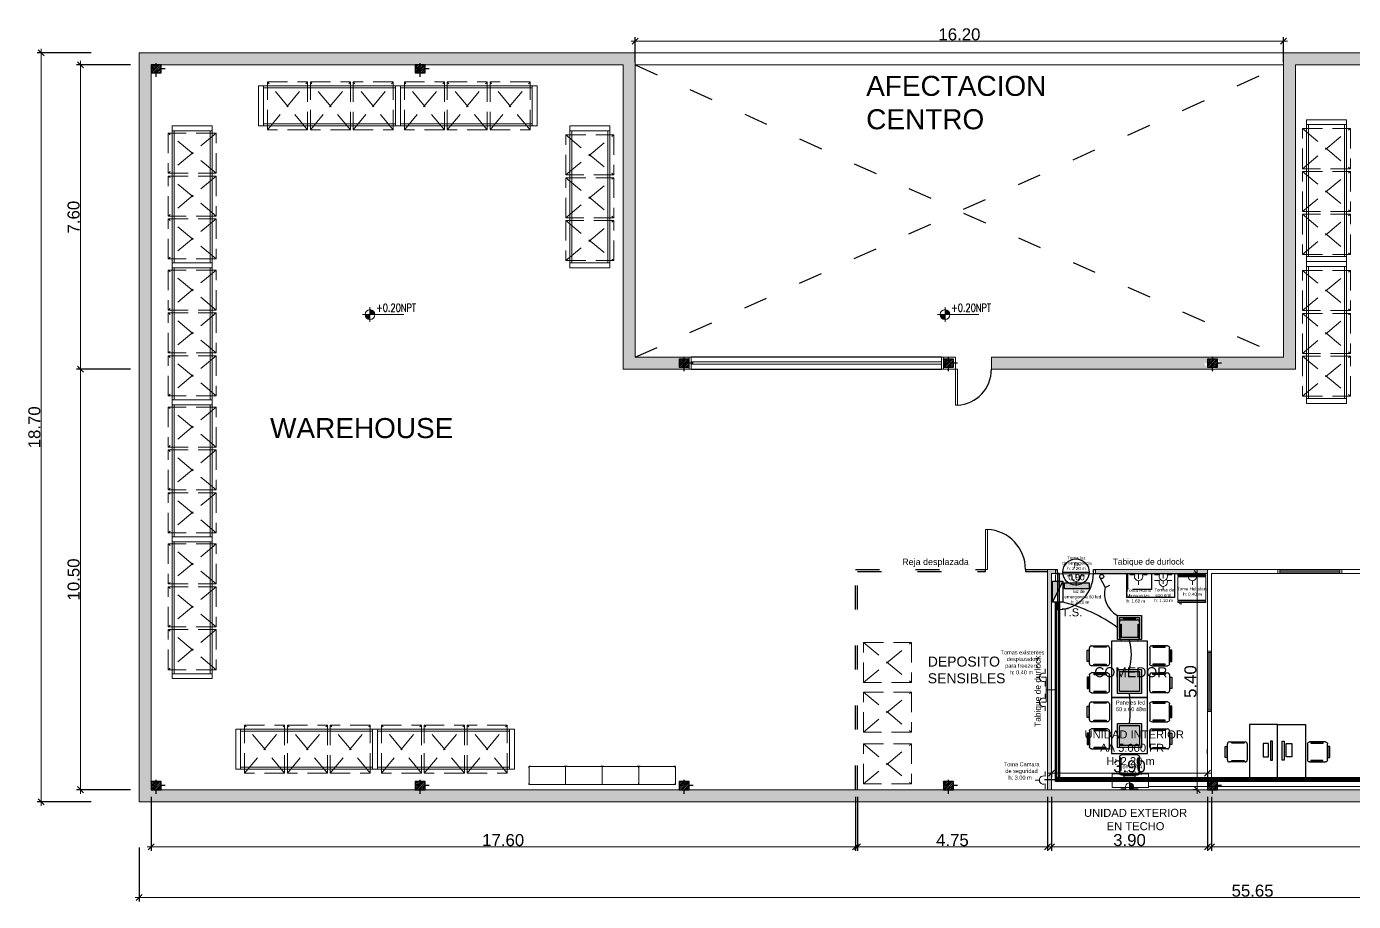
# Model space of a CAD drawing. Header units: millimetres. Extents: x 3262.2 to 3324.2, y 1509.4 to 1605.5.
# Drawn here: x 3262.41 to 3295.57, y 1540.17 to 1562.02 of the extents above; entities that cross this region are included whole.
import ezdxf

# ---------------------------------------------------------------- set-up
doc = ezdxf.new("R2010")
doc.units = ezdxf.units.MM
for name, pattern in [('ACAD_ISO02W100', [15, 12, -3]), ('ACAD_ISO03W100', [30, 12, -18]), ('DASHED', [0.75, 0.5, -0.25])]:
    doc.linetypes.add(name, pattern=pattern)
for name, color, linetype in [('000 - ASCENSOR', 253, 'Continuous'), ('000 - EQUIPAMIENTO', 252, 'Continuous'), ('000 - HATCH DURLOCK', 252, 'ACAD_ISO03W100'), ('000 - HATCK DURLOCK', 40, 'Continuous'), ('000 - HATCK MUROS', 252, 'ACAD_ISO03W100'), ('000 - PROYECCION', 253, 'ACAD_ISO03W100'), ('000 - PUERTAS', 252, 'ACAD_ISO03W100'), ('000 - REJAS', 3, 'ACAD_ISO03W100'), ('000 - TEXTO', 7, 'ACAD_ISO02W100'), ('A construir', 10, 'Continuous'), ('IRI-OCASA-Layout R 9$0$OCA_Mobiliario', 8, 'Continuous'), ('IS ELECTRICA - BANDEJAS NUEVA', 140, 'Continuous'), ('IS ILUM NUEVA', 10, 'Continuous')]:
    doc.layers.add(name, color=color, linetype=linetype)
for name, color, linetype, lineweight in [('000 - COTAS', 252, 'Continuous', 15), ('000 - DURLOCK', 30, 'Continuous', 9), ('000 - MUROS', 7, 'Continuous', 20), ('000 - NIVEL', 252, 'Continuous', 15), ('000 - RACKS', 252, 'Continuous', 0), ('000 - RACKS - ESTANTERIA LIVIANA', 252, 'Continuous', 0), ('A-CARPINTERIAS', 252, 'Continuous', 0), ('INST AA', 160, 'Continuous', 0), ('IS TOMAS NUEVA', 10, 'Continuous', 0), ('OCASA_TODAS_r08$0$EQUIPAMIENTO', 8, 'Continuous', 15)]:
    doc.layers.add(name, color=color, linetype=linetype, lineweight=lineweight)
doc.styles.add('DIM', font='romans.shx', dxfattribs={"width": 0.8})
doc.styles.get("Standard").update_dxf_attribs({"font": 'arial.ttf'})
doc.dimstyles.new('COTAS-100', dxfattribs={"dimtxt": 0.5, "dimasz": 0.15, "dimexe": 0.1, "dimexo": 0.0625, "dimgap": 0.025, "dimtad": 1, "dimzin": 1, "dimdsep": 46, "dimtxsty": 'Standard', "dimblk": 'OBLIQUE', "dimcen": 0.12, "dimdle": 0.1, "dimclrd": 252, "dimclre": 252, "dimclrt": 7, "dimaunit": 1, "dimadec": 5, "dimazin": 0, "dimtfac": 1, "dimtix": 1, "dimtmove": 2, "dimatfit": 3, "dimldrblk": 'OBLIQUE', "dimfxl": 1, "dimlwd": -1, "dimarcsym": 0})

# ---------------------------------------------------------------- blocks, each defined once
blk = doc.blocks.new('000 - COLUMNA 20X25')
h = blk.add_hatch()
h.set_pattern_fill('ANSI31', color=256, scale=0.01)
h.paths.add_polyline_path([(11.904, 109.646), (12.154, 109.646), (12.154, 109.846), (11.904, 109.846)])
at = {"linetype": 'ACAD_ISO03W100', "ltscale": 0.008}
for p, q in [((12.029, 109.546), (12.029, 109.946)), ((12.254, 109.746), (11.804, 109.746))]:
    blk.add_line(p, q, dxfattribs=at)
blk.add_lwpolyline([(12.154, 109.846), (11.904, 109.846), (11.904, 109.646), (12.154, 109.646), (12.154, 109.846)])
blk = doc.blocks.new('000 - EQUIPAMIENTO - RACKS')
at = {"layer": '000 - RACKS'}
blk.add_line((3216.886, 1578.729), (3216.886, 1579.729), dxfattribs=at)
for points in [[(3213.343, 1579.729), (3213.466, 1579.729), (3213.466, 1578.729), (3213.343, 1578.729)], [(3213.466, 1579.679), (3216.763, 1579.679), (3216.763, 1579.729), (3213.466, 1579.729)], [(3216.763, 1579.729), (3216.886, 1579.729), (3216.886, 1578.729), (3216.763, 1578.729)], [(3216.763, 1579.729), (3216.886, 1579.729), (3216.886, 1578.729), (3216.763, 1578.729)], [(3216.886, 1578.729), (3216.886, 1579.729), (3216.763, 1579.729), (3216.763, 1578.729)], [(3213.466, 1578.779), (3216.763, 1578.779), (3216.763, 1578.729), (3213.466, 1578.729)]]:
    blk.add_lwpolyline(points, close=True, dxfattribs=at)
at = {"layer": '000 - RACKS', "linetype": 'DASHED'}
for points in [[(3214.566, 1578.629), (3213.566, 1578.629), (3213.566, 1579.829), (3214.566, 1579.829), (3214.566, 1578.629)], [(3214.566, 1578.629), (3213.566, 1579.829)], [(3213.566, 1578.629), (3214.566, 1579.829)], [(3215.636, 1578.629), (3214.636, 1578.629), (3214.636, 1579.829), (3215.636, 1579.829), (3215.636, 1578.629)], [(3215.636, 1578.629), (3214.636, 1579.829)], [(3214.636, 1578.629), (3215.636, 1579.829)], [(3215.706, 1578.629), (3216.706, 1578.629), (3216.706, 1579.829), (3215.706, 1579.829), (3215.706, 1578.629)], [(3215.706, 1578.629), (3216.706, 1579.829)], [(3216.706, 1578.629), (3215.706, 1579.829)]]:
    blk.add_lwpolyline(points, dxfattribs=at)
blk = doc.blocks.new('IRI-OCASA-Layout R 9$0$OCA_SILLA')
at = {"linetype": 'Continuous'}
for p, q in [((0.055, 0.05), (0.055, 0.448)), ((0.105, 0.498), (0.502, 0.498)), ((0.552, 0.448), (0.552, 0.05)), ((0.502, 0), (0.105, 0))]:
    blk.add_line(p, q, dxfattribs=at)
for points in [[(0, 0.109), (0, 0.389), (0.043, 0.389), (0.043, 0.109)], [(0.165, 0.466), (0.165, 0.488), (0.475, 0.488), (0.475, 0.466)], [(0.168, 0.021), (0.168, 0.039), (0.475, 0.039), (0.475, 0.021)]]:
    blk.add_lwpolyline(points, close=True, dxfattribs=at)
for centre, start, end in [((0.105, 0.448), 90, 180), ((0.502, 0.448), 0, 90), ((0.105, 0.05), 180, 270), ((0.502, 0.05), 270, 0)]:
    blk.add_arc(centre, 0.05, start, end, dxfattribs=at)
blk = doc.blocks.new('000 - MOBILIARIO - PUESTO TRABAJO')
at = {"layer": '000 - EQUIPAMIENTO'}
for p, q in [((-7.103, 63.069), (-7.103, 63.019)), ((-6.626, 63.069), (-7.103, 63.069)), ((-7.103, 63.019), (-6.626, 63.019)), ((-6.626, 63.019), (-6.626, 63.069)), ((-6.707, 62.968), (-7.04, 62.968)), ((-7.04, 62.968), (-7.04, 62.83)), ((-7.04, 62.83), (-6.707, 62.83)), ((-6.707, 62.83), (-6.707, 62.968))]:
    blk.add_line(p, q, dxfattribs=at)
blk.add_lwpolyline([(-6.121, 62.49), (-6.121, 63.19), (-7.521, 63.19), (-7.521, 62.49)], close=True, dxfattribs=at)
at = {"layer": '000 - EQUIPAMIENTO', "rotation": 89.99999999999989}
blk.add_blockref('IRI-OCASA-Layout R 9$0$OCA_SILLA', (-6.583, 61.884), dxfattribs=at)
blk = doc.blocks.new('estanteria_liviana_90x45')
for p, q in [((-0.913, 0.448), (-0.913, 0.416)), ((-0.911, 0.416), (-0.913, 0.416)), ((-0.911, 0.448), (-0.911, 0.416)), ((-0.876, 0.453), (-0.908, 0.453)), ((-0.876, 0.451), (-0.908, 0.451)), ((-0.876, 0.451), (-0.876, 0.453)), ((-0.035, 0.453), (-0.003, 0.453)), ((-0.035, 0.451), (-0.035, 0.453)), ((-0.035, 0.451), (-0.003, 0.451)), ((0, 0.448), (0, 0.416)), ((0, 0.416), (0.002, 0.416)), ((0.002, 0.448), (0.002, 0.416)), ((-0.913, 0.003), (-0.913, 0.035)), ((-0.911, 0.035), (-0.913, 0.035)), ((-0.911, 0.003), (-0.911, 0.035)), ((0, 0.003), (0, 0.035)), ((0, 0.035), (0.002, 0.035)), ((0.002, 0.003), (0.002, 0.035)), ((-0.876, 0), (-0.908, 0)), ((-0.876, -0.002), (-0.908, -0.002)), ((-0.876, 0), (-0.876, -0.002)), ((-0.035, 0), (-0.003, 0)), ((-0.035, 0), (-0.035, -0.002)), ((-0.035, -0.002), (-0.003, -0.002))]:
    blk.add_line(p, q)
blk.add_lwpolyline([(-0.913, 0), (-0.913, 0.451), (0, 0.451), (0, 0)], close=True)
for centre, radius, start, end in [((-0.908, 0.448), 0.005, 90, 180), ((-0.908, 0.448), 0.003, 90, 180), ((-0.003, 0.448), 0.005, 0, 90), ((-0.003, 0.448), 0.003, 0, 90), ((-0.908, 0.003), 0.005, 180, 270), ((-0.908, 0.003), 0.003, 180, 270), ((-0.003, 0.003), 0.003, 270, 0), ((-0.003, 0.003), 0.005, 270, 0)]:
    blk.add_arc(centre, radius, start, end)
blk = doc.blocks.new('A$C0D016993')
at = {"linetype": 'DASHED'}
for points in [[(0, 1.2), (1, 1.2), (1, 0), (0, 0), (0, 1.2)], [(0, 1.2), (1, 0)], [(1, 1.2), (0, 0)]]:
    blk.add_lwpolyline(points, dxfattribs=at)
blk = doc.blocks.new('_OBLIQUE')
at = {"color": 0, "linetype": 'ByBlock'}
blk.add_line((-0.5, -0.5), (0.5, 0.5), dxfattribs=at)
blk = doc.blocks.new('*D26')
at = {"layer": '000 - COTAS', "color": 252, "lineweight": -2, "transparency": 16777216}
for p, q in [((3292.023, 1542.78), (3292.023, 1541.43)), ((3303.425, 1542.78), (3303.425, 1541.43))]:
    blk.add_line(p, q, dxfattribs=at)
at = {"layer": '000 - COTAS', "color": 252, "transparency": 16777216}
blk.add_line((3291.923, 1541.53), (3303.525, 1541.53), dxfattribs=at)
at = {"layer": 'Defpoints', "color": 0, "transparency": 16777216}
for p in [(3292.023, 1542.959), (3303.425, 1542.959), (3303.425, 1541.53)]:
    blk.add_point(p, dxfattribs=at)
at = {"layer": '000 - COTAS', "color": 252, "transparency": 16777216, "xscale": 0.15, "yscale": 0.15, "zscale": 0.15, "rotation": 180}
blk.add_blockref('_OBLIQUE', (3292.023, 1541.53), dxfattribs=at)
at = {"layer": '000 - COTAS', "color": 252, "transparency": 16777216, "xscale": 0.15, "yscale": 0.15, "zscale": 0.15}
blk.add_blockref('_OBLIQUE', (3303.425, 1541.53), dxfattribs=at)
at = {"layer": '000 - COTAS', "color": 7, "transparency": 16777216, "insert": (3297.724, 1541.698), "char_height": 0.3, "attachment_point": 5}
blk.add_mtext('11.40', dxfattribs=at)
blk = doc.blocks.new('*D35')
at = {"layer": '000 - COTAS', "color": 252, "lineweight": -2, "transparency": 16777216}
for p, q in [((3264.028, 1561.359), (3262.678, 1561.359)), ((3264.028, 1542.659), (3262.678, 1542.659))]:
    blk.add_line(p, q, dxfattribs=at)
at = {"layer": '000 - COTAS', "color": 252, "transparency": 16777216}
blk.add_line((3262.778, 1542.559), (3262.778, 1561.459), dxfattribs=at)
at = {"layer": 'Defpoints', "color": 0, "transparency": 16777216}
for p in [(3262.778, 1561.359), (3265.223, 1561.359), (3265.223, 1542.659)]:
    blk.add_point(p, dxfattribs=at)
at = {"layer": '000 - COTAS', "color": 252, "transparency": 16777216, "xscale": 0.15, "yscale": 0.15, "zscale": 0.15}
for p, rotation in [((3262.778, 1561.359), 90), ((3262.778, 1542.659), 270)]:
    blk.add_blockref('_OBLIQUE', p, dxfattribs=dict(at, rotation=rotation))
at = {"layer": '000 - COTAS', "color": 7, "transparency": 16777216, "insert": (3262.609, 1552.009), "char_height": 0.3, "attachment_point": 5, "rotation": 90}
blk.add_mtext('18.70', dxfattribs=at)
blk = doc.blocks.new('*D36')
at = {"layer": '000 - COTAS', "color": 252, "lineweight": -2, "transparency": 16777216}
for p, q in [((3277.623, 1561.122), (3277.623, 1561.754)), ((3293.823, 1561.122), (3293.823, 1561.754))]:
    blk.add_line(p, q, dxfattribs=at)
at = {"layer": '000 - COTAS', "color": 252, "transparency": 16777216}
blk.add_line((3277.523, 1561.654), (3293.923, 1561.654), dxfattribs=at)
at = {"layer": 'Defpoints', "color": 0, "transparency": 16777216}
for p in [(3293.823, 1561.654), (3277.623, 1561.059), (3293.823, 1561.059)]:
    blk.add_point(p, dxfattribs=at)
at = {"layer": '000 - COTAS', "color": 252, "transparency": 16777216, "xscale": 0.15, "yscale": 0.15, "zscale": 0.15, "rotation": 180}
blk.add_blockref('_OBLIQUE', (3277.623, 1561.654), dxfattribs=at)
at = {"layer": '000 - COTAS', "color": 252, "transparency": 16777216, "xscale": 0.15, "yscale": 0.15, "zscale": 0.15}
blk.add_blockref('_OBLIQUE', (3293.823, 1561.654), dxfattribs=at)
at = {"layer": '000 - COTAS', "color": 7, "transparency": 16777216, "insert": (3285.723, 1561.822), "char_height": 0.3, "attachment_point": 5}
blk.add_mtext('16.20', dxfattribs=at)
blk = doc.blocks.new('Niv-p')
at = {"color": 2}
for p, q in [((-0.00216, 0), (0, 0)), ((0, 0.00216), (0, 0)), ((0, 0), (0.00993, 0)), ((0, 0), (0, -0.00216))]:
    blk.add_line(p, q, dxfattribs=at)
at = {"color": 4, "const_width": 0.00144}
for points in [[(0, -0.00072, -0.414214), (-0.00072, 0, 0)], [(0, 0.00072, -0.414214), (0.00072, 0, 0)]]:
    blk.add_lwpolyline(points, format="xyb", dxfattribs=at)
at = {"color": 2}
blk.add_circle((0, 0), 0.00144, dxfattribs=at)
at = {"color": 3, "style": 'DIM', "width": 0.75}
blk.add_attdef('NIVEL', (0.00337, 0.00084), '', height=0.0018, dxfattribs=at)
blk = doc.blocks.new('*D37')
at = {"layer": '000 - COTAS', "color": 252, "lineweight": -2, "transparency": 16777216}
for p, q in [((3265.007, 1561.059), (3263.657, 1561.059)), ((3265.007, 1553.459), (3263.657, 1553.459))]:
    blk.add_line(p, q, dxfattribs=at)
at = {"layer": '000 - COTAS', "color": 252, "transparency": 16777216}
blk.add_line((3263.757, 1553.359), (3263.757, 1561.159), dxfattribs=at)
at = {"layer": 'Defpoints', "color": 0, "transparency": 16777216}
for p in [(3263.757, 1561.059), (3277.323, 1561.059), (3277.323, 1553.459)]:
    blk.add_point(p, dxfattribs=at)
at = {"layer": '000 - COTAS', "color": 252, "transparency": 16777216, "xscale": 0.15, "yscale": 0.15, "zscale": 0.15}
for p, rotation in [((3263.757, 1561.059), 90), ((3263.757, 1553.459), 270)]:
    blk.add_blockref('_OBLIQUE', p, dxfattribs=dict(at, rotation=rotation))
at = {"layer": '000 - COTAS', "color": 7, "transparency": 16777216, "insert": (3263.589, 1557.259), "char_height": 0.3, "attachment_point": 5, "rotation": 90}
blk.add_mtext('7.60', dxfattribs=at)
blk = doc.blocks.new('*D38')
at = {"layer": '000 - COTAS', "color": 252, "lineweight": -2, "transparency": 16777216}
for p, q in [((3265.007, 1553.459), (3263.657, 1553.459)), ((3265.007, 1542.959), (3263.657, 1542.959))]:
    blk.add_line(p, q, dxfattribs=at)
at = {"layer": '000 - COTAS', "color": 252, "transparency": 16777216}
blk.add_line((3263.757, 1553.559), (3263.757, 1542.859), dxfattribs=at)
at = {"layer": 'Defpoints', "color": 0, "transparency": 16777216}
for p in [(3277.323, 1553.459), (3263.757, 1542.959), (3277.323, 1542.959)]:
    blk.add_point(p, dxfattribs=at)
at = {"layer": '000 - COTAS', "color": 252, "transparency": 16777216, "xscale": 0.15, "yscale": 0.15, "zscale": 0.15}
for p, rotation in [((3263.757, 1553.459), 90), ((3263.757, 1542.959), 270)]:
    blk.add_blockref('_OBLIQUE', p, dxfattribs=dict(at, rotation=rotation))
at = {"layer": '000 - COTAS', "color": 7, "transparency": 16777216, "insert": (3263.589, 1548.209), "char_height": 0.3, "attachment_point": 5, "rotation": 90}
blk.add_mtext('10.50', dxfattribs=at)
blk = doc.blocks.new('*D39')
at = {"layer": '000 - COTAS', "color": 252, "lineweight": -2, "transparency": 16777216}
for p, q in [((3265.223, 1541.517), (3265.223, 1540.167)), ((3320.873, 1541.517), (3320.873, 1540.167))]:
    blk.add_line(p, q, dxfattribs=at)
at = {"layer": '000 - COTAS', "color": 252, "transparency": 16777216}
blk.add_line((3265.123, 1540.267), (3320.973, 1540.267), dxfattribs=at)
at = {"layer": 'Defpoints', "color": 0, "transparency": 16777216}
for p in [(3265.223, 1542.659), (3320.873, 1542.659), (3320.873, 1540.267)]:
    blk.add_point(p, dxfattribs=at)
at = {"layer": '000 - COTAS', "color": 252, "transparency": 16777216, "xscale": 0.15, "yscale": 0.15, "zscale": 0.15, "rotation": 180}
blk.add_blockref('_OBLIQUE', (3265.223, 1540.267), dxfattribs=at)
at = {"layer": '000 - COTAS', "color": 252, "transparency": 16777216, "xscale": 0.15, "yscale": 0.15, "zscale": 0.15}
blk.add_blockref('_OBLIQUE', (3320.873, 1540.267), dxfattribs=at)
at = {"layer": '000 - COTAS', "color": 7, "transparency": 16777216, "insert": (3293.048, 1540.435), "char_height": 0.3, "attachment_point": 5}
blk.add_mtext('55.65', dxfattribs=at)
blk = doc.blocks.new('mesa comedor. 4')
at = {"layer": 'IRI-OCASA-Layout R 9$0$OCA_Mobiliario', "elevation": 0}
blk.add_lwpolyline([(-1.591, -23.165), (-1.591, -24.065), (-0.191, -24.065), (-0.191, -23.165)], close=True, dxfattribs=at)
at = {"layer": 'IRI-OCASA-Layout R 9$0$OCA_Mobiliario', "extrusion": (0, 0, -1), "zscale": -1}
for p, rotation in [((0.98, -22.559, 0), 270), ((0.802, -24.671, 0), 90)]:
    blk.add_blockref('IRI-OCASA-Layout R 9$0$OCA_SILLA', p, dxfattribs=dict(at, rotation=rotation))
at = {"layer": 'IRI-OCASA-Layout R 9$0$OCA_Mobiliario', "extrusion": (0, 0, -1), "xscale": -1, "zscale": -1}
for p, rotation in [((0.802, -22.559, 0), 90), ((0.98, -24.671, 0), 270)]:
    blk.add_blockref('IRI-OCASA-Layout R 9$0$OCA_SILLA', p, dxfattribs=dict(at, rotation=rotation))
blk = doc.blocks.new('*D67')
at = {"layer": '000 - COTAS', "color": 252, "lineweight": -2, "transparency": 16777216}
for p, q in [((3288.023, 1542.78), (3288.023, 1541.43)), ((3291.923, 1542.78), (3291.923, 1541.43))]:
    blk.add_line(p, q, dxfattribs=at)
at = {"layer": '000 - COTAS', "color": 252, "transparency": 16777216}
blk.add_line((3292.023, 1541.53), (3287.923, 1541.53), dxfattribs=at)
at = {"layer": 'Defpoints', "color": 0, "transparency": 16777216}
for p in [(3288.023, 1542.959), (3291.923, 1542.959), (3288.023, 1541.53)]:
    blk.add_point(p, dxfattribs=at)
at = {"layer": '000 - COTAS', "color": 252, "transparency": 16777216, "xscale": 0.15, "yscale": 0.15, "zscale": 0.15, "rotation": 180}
blk.add_blockref('_OBLIQUE', (3288.023, 1541.53), dxfattribs=at)
at = {"layer": '000 - COTAS', "color": 252, "transparency": 16777216, "xscale": 0.15, "yscale": 0.15, "zscale": 0.15}
blk.add_blockref('_OBLIQUE', (3291.923, 1541.53), dxfattribs=at)
at = {"layer": '000 - COTAS', "color": 7, "transparency": 16777216, "insert": (3289.973, 1541.699), "char_height": 0.3, "attachment_point": 5}
blk.add_mtext('3.90', dxfattribs=at)
blk = doc.blocks.new('*D68')
at = {"layer": '000 - COTAS', "color": 252, "lineweight": -2, "transparency": 16777216}
for p, q in [((3283.173, 1542.78), (3283.173, 1541.43)), ((3287.923, 1542.78), (3287.923, 1541.43))]:
    blk.add_line(p, q, dxfattribs=at)
at = {"layer": '000 - COTAS', "color": 252, "transparency": 16777216}
blk.add_line((3288.023, 1541.53), (3283.073, 1541.53), dxfattribs=at)
at = {"layer": 'Defpoints', "color": 0, "transparency": 16777216}
for p in [(3283.173, 1542.959), (3287.923, 1542.959), (3283.173, 1541.53)]:
    blk.add_point(p, dxfattribs=at)
at = {"layer": '000 - COTAS', "color": 252, "transparency": 16777216, "xscale": 0.15, "yscale": 0.15, "zscale": 0.15, "rotation": 180}
blk.add_blockref('_OBLIQUE', (3283.173, 1541.53), dxfattribs=at)
at = {"layer": '000 - COTAS', "color": 252, "transparency": 16777216, "xscale": 0.15, "yscale": 0.15, "zscale": 0.15}
blk.add_blockref('_OBLIQUE', (3287.923, 1541.53), dxfattribs=at)
at = {"layer": '000 - COTAS', "color": 7, "transparency": 16777216, "insert": (3285.548, 1541.698), "char_height": 0.3, "attachment_point": 5}
blk.add_mtext('4.75', dxfattribs=at)
blk = doc.blocks.new('*D69')
at = {"layer": '000 - COTAS', "color": 252, "lineweight": -2, "transparency": 16777216}
for p, q in [((3265.523, 1542.78), (3265.523, 1541.43)), ((3283.123, 1542.78), (3283.123, 1541.43))]:
    blk.add_line(p, q, dxfattribs=at)
at = {"layer": '000 - COTAS', "color": 252, "transparency": 16777216}
blk.add_line((3265.423, 1541.53), (3283.223, 1541.53), dxfattribs=at)
at = {"layer": 'Defpoints', "color": 0, "transparency": 16777216}
for p in [(3265.523, 1542.959), (3283.123, 1542.959), (3283.123, 1541.53)]:
    blk.add_point(p, dxfattribs=at)
at = {"layer": '000 - COTAS', "color": 252, "transparency": 16777216, "xscale": 0.15, "yscale": 0.15, "zscale": 0.15, "rotation": 180}
blk.add_blockref('_OBLIQUE', (3265.523, 1541.53), dxfattribs=at)
at = {"layer": '000 - COTAS', "color": 252, "transparency": 16777216, "xscale": 0.15, "yscale": 0.15, "zscale": 0.15}
blk.add_blockref('_OBLIQUE', (3283.123, 1541.53), dxfattribs=at)
at = {"layer": '000 - COTAS', "color": 7, "transparency": 16777216, "insert": (3274.323, 1541.698), "char_height": 0.3, "attachment_point": 5}
blk.add_mtext('17.60', dxfattribs=at)
blk = doc.blocks.new('*U77')
h = blk.add_hatch()
h.set_pattern_fill('DASH', color=256, scale=0.02, style=0)
h.set_pattern_definition([(0, (16.14537, -0.21601), (0.0635, 0.0635), [0.0635, -0.0635])])
h.paths.add_polyline_path([(0, 0.084), (11.175, 0.084), (11.175, 0.016), (0, 0.016)])
for points in [[(0, 0.1), (11.175, 0.1), (11.175, 0.084), (0, 0.084)], [(0, 0.084), (11.175, 0.084), (11.175, 0.016), (0, 0.016)], [(0, 0.016), (11.175, 0.016), (11.175, 0), (0, 0)]]:
    blk.add_lwpolyline(points, close=True)
blk = doc.blocks.new('*U76')
h = blk.add_hatch()
h.set_pattern_fill('DASH', color=256, scale=0.02, style=0)
h.set_pattern_definition([(0, (11.95868, -0.21601), (0.0635, 0.0635), [0.0635, -0.0635])])
h.paths.add_polyline_path([(0, 0.084), (4.383, 0.084), (4.383, 0.016), (0, 0.016)])
for points in [[(0, 0.1), (4.383, 0.1), (4.383, 0.084), (0, 0.084)], [(0, 0.084), (4.383, 0.084), (4.383, 0.016), (0, 0.016)], [(0, 0.016), (4.383, 0.016), (4.383, 0), (0, 0)]]:
    blk.add_lwpolyline(points, close=True)
blk = doc.blocks.new('*D80')
at = {"layer": '000 - COTAS', "color": 252, "transparency": 16777216}
blk.add_line((3291.664, 1548.459), (3291.664, 1542.859), dxfattribs=at)
at = {"layer": '000 - COTAS', "color": 252, "lineweight": -2, "transparency": 16777216}
for p, q in [((3291.675, 1548.359), (3291.564, 1548.359)), ((3291.664, 1542.959), (3291.564, 1542.959))]:
    blk.add_line(p, q, dxfattribs=at)
at = {"layer": 'Defpoints', "color": 0, "transparency": 16777216}
for p in [(3291.737, 1548.359), (3291.664, 1542.959), (3291.714, 1542.959)]:
    blk.add_point(p, dxfattribs=at)
at = {"layer": '000 - COTAS', "color": 252, "transparency": 16777216, "xscale": 0.15, "yscale": 0.15, "zscale": 0.15}
for p, rotation in [((3291.664, 1548.359), 90), ((3291.664, 1542.959), 270)]:
    blk.add_blockref('_OBLIQUE', p, dxfattribs=dict(at, rotation=rotation))
at = {"layer": '000 - COTAS', "color": 7, "transparency": 16777216, "insert": (3291.496, 1545.659), "char_height": 0.3, "attachment_point": 5, "rotation": 90}
blk.add_mtext('5.40', dxfattribs=at)
blk = doc.blocks.new('*D81')
at = {"layer": '000 - COTAS', "color": 252, "transparency": 16777216}
blk.add_line((3287.923, 1543.372), (3292.023, 1543.372), dxfattribs=at)
at = {"layer": '000 - COTAS', "color": 252, "lineweight": -2, "transparency": 16777216}
for p, q in [((3288.023, 1543.393), (3288.023, 1543.272)), ((3291.923, 1543.393), (3291.923, 1543.272))]:
    blk.add_line(p, q, dxfattribs=at)
at = {"layer": 'Defpoints', "color": 0, "transparency": 16777216}
for p in [(3288.023, 1543.455), (3291.923, 1543.455), (3291.923, 1543.372)]:
    blk.add_point(p, dxfattribs=at)
at = {"layer": '000 - COTAS', "color": 252, "transparency": 16777216, "xscale": 0.15, "yscale": 0.15, "zscale": 0.15, "rotation": 180}
blk.add_blockref('_OBLIQUE', (3288.023, 1543.372), dxfattribs=at)
at = {"layer": '000 - COTAS', "color": 252, "transparency": 16777216, "xscale": 0.15, "yscale": 0.15, "zscale": 0.15}
blk.add_blockref('_OBLIQUE', (3291.923, 1543.372), dxfattribs=at)
at = {"layer": '000 - COTAS', "color": 7, "transparency": 16777216, "insert": (3289.973, 1543.54), "char_height": 0.3, "attachment_point": 5}
blk.add_mtext('3.90', dxfattribs=at)
blk = doc.blocks.new('OCASA_TODAS_r08$0$HELADERA')
at = {"layer": 'OCASA_TODAS_r08$0$EQUIPAMIENTO', "linetype": 'ByBlock'}
for p, q in [((108.4, -54.4), (12.4, -54.4)), ((12.4, -54.4), (12.4, -59.2)), ((108.4, -56), (12.4, -56)), ((108.4, -57.6), (12.4, -57.6)), ((108.4, -59.2), (12.4, -59.2)), ((108.4, -62.4), (12.4, -62.4)), ((12.4, -62.4), (12.4, -142.4)), ((108.4, -59.2), (108.4, -54.4)), ((108.4, -142.4), (108.4, -62.4)), ((12.4, -142.4), (108.4, -142.4)), ((12.4, -145.6), (108.4, -145.6)), ((12.4, -150.4), (12.4, -145.6)), ((12.4, -150.4), (108.4, -150.4)), ((101.9, -155.1), (94.9, -155.1)), ((101.9, -150.4), (101.9, -155.1)), ((108.4, -150.4), (108.4, -145.6))]:
    blk.add_line(p, q, dxfattribs=at)

msp = doc.modelspace()

# ---------------------------------------------------------------- hatches: boundary and pattern name
at = {"layer": '000 - HATCK MUROS', "transparency": 33554687}
h = msp.add_hatch(color=256, dxfattribs=at)
h.dxf.hatch_style = 1
h.paths.add_polyline_path([(3265.523, 1542.959), (3265.523, 1561.059), (3277.323, 1561.059), (3277.323, 1553.459), (3278.973, 1553.459), (3278.973, 1553.759), (3277.623, 1553.759), (3277.623, 1561.359), (3265.223, 1561.359), (3265.223, 1542.659), (3322.223, 1542.659), (3322.223, 1542.959)])
h = msp.add_hatch(color=256, dxfattribs=at)
h.dxf.hatch_style = 1
h.paths.add_polyline_path([(3322.223, 1561.059), (3322.223, 1561.359), (3293.823, 1561.359), (3293.823, 1553.759), (3286.523, 1553.759), (3286.523, 1553.459), (3294.123, 1553.459), (3294.123, 1561.059)])
h.paths.add_polyline_path([(3292.173, 1553.509), (3292.048, 1553.409), (3292.048, 1553.509), (3291.923, 1553.509), (3291.823, 1553.609), (3291.923, 1553.609), (3291.923, 1553.709), (3292.048, 1553.809), (3292.048, 1553.709), (3292.173, 1553.709), (3292.273, 1553.609), (3292.173, 1553.609)], flags=17)
at = {"layer": 'A construir', "transparency": 33554495}
h = msp.add_hatch(color=256, dxfattribs=at)
h.dxf.hatch_style = 1
h.paths.add_polyline_path([(3289.123, 1548.459), (3289.123, 1548.359), (3291.923, 1548.359), (3291.923, 1548.459)])
h.paths.add_polyline_path([(3288.023, 1548.359), (3288.123, 1548.359), (3288.123, 1548.459), (3287.923, 1548.459), (3287.923, 1542.959), (3288.023, 1542.959)])
at = {"layer": 'IS ILUM NUEVA'}
h = msp.add_hatch(color=256, dxfattribs=at)
h.dxf.hatch_style = 1
h.paths.add_polyline_path([(3288.047, 1547.642), (3288.311, 1548.17), (3288.047, 1548.17)])
h = msp.add_hatch(color=84, dxfattribs=at)
h.dxf.hatch_style = 1
h.paths.add_polyline_path([(3288.963, 1547.972), (3288.963, 1548.127), (3288.347, 1548.127), (3288.347, 1547.972)])
h = msp.add_hatch(color=256, dxfattribs=at)
h.dxf.hatch_style = 1
h.paths.add_polyline_path([(3289.719, 1546.759), (3290.219, 1546.759), (3290.219, 1547.259), (3289.719, 1547.259)])
h.paths.add_polyline_path([(3290.219, 1545.909), (3289.719, 1545.909), (3289.719, 1545.409), (3290.219, 1545.409)])
h.paths.add_polyline_path([(3290.219, 1544.559), (3289.719, 1544.559), (3289.719, 1544.059), (3290.219, 1544.059)])
at = {"layer": 'IS TOMAS NUEVA'}
h = msp.add_hatch(color=256, dxfattribs=at)
h.dxf.hatch_style = 1
h.paths.add_polyline_path([(3289.973, 1542.983), (3290.068, 1542.983, 0.540508), (3289.973, 1543.128)])

# ---------------------------------------------------------------- linework, layer by layer
at = {"layer": '000 - DURLOCK'}
for p, q in [((3293.676, 1548.459), (3293.676, 1548.359)), ((3295.276, 1548.359), (3295.276, 1548.459)), ((3291.923, 1546.415), (3292.023, 1546.415)), ((3291.923, 1544.915), (3292.023, 1544.915))]:
    msp.add_line(p, q, dxfattribs=at)
at = {"layer": '000 - DURLOCK', "color": 30}
for points in [[(3288.123, 1548.459), (3287.923, 1548.459), (3287.923, 1542.959)], [(3291.923, 1548.459), (3289.123, 1548.459)], [(3289.123, 1548.359), (3289.123, 1548.459)], [(3288.123, 1548.359), (3288.023, 1548.359), (3288.023, 1542.959)], [(3291.923, 1548.359), (3289.123, 1548.359)]]:
    msp.add_lwpolyline(points, dxfattribs=at)
at = {"layer": '000 - DURLOCK'}
for points in [[(3288.123, 1548.359), (3288.123, 1548.459)], [(3291.923, 1546.415), (3291.923, 1548.459), (3293.726, 1548.459)], [(3295.276, 1548.459), (3296.929, 1548.459)], [(3292.023, 1546.415), (3292.023, 1548.359), (3293.726, 1548.359)], [(3295.276, 1548.359), (3296.929, 1548.359)], [(3291.923, 1542.959), (3291.923, 1544.915)], [(3292.023, 1542.959), (3292.023, 1544.915)]]:
    msp.add_lwpolyline(points, dxfattribs=at)
at = {"layer": '000 - HATCH DURLOCK', "linetype": 'ByBlock'}
for p, q in [((3285.273, 1553.759), (3279.023, 1553.759)), ((3279.023, 1553.459), (3285.273, 1553.459))]:
    msp.add_line(p, q, dxfattribs=at)
at = {"layer": '000 - MUROS'}
for p, q in [((3277.623, 1561.359), (3293.823, 1561.359)), ((3277.623, 1561.059), (3293.823, 1561.059)), ((3285.623, 1553.759), (3285.623, 1553.459)), ((3286.523, 1553.759), (3286.523, 1553.459))]:
    msp.add_line(p, q, dxfattribs=at)
for points in [[(3265.223, 1542.659), (3265.223, 1561.359), (3277.623, 1561.359), (3277.623, 1553.759), (3278.973, 1553.759)], [(3286.523, 1553.759), (3293.823, 1553.759), (3293.823, 1561.359), (3322.223, 1561.359), (3322.223, 1561.059)], [(3322.223, 1542.959), (3265.523, 1542.959), (3265.523, 1561.059), (3277.323, 1561.059), (3277.323, 1553.459), (3278.973, 1553.459)], [(3286.523, 1553.459), (3294.123, 1553.459), (3294.123, 1561.059), (3322.223, 1561.059)], [(3285.323, 1553.759), (3285.623, 1553.759)], [(3285.323, 1553.459), (3285.623, 1553.459)], [(3322.223, 1542.959), (3322.223, 1542.659), (3265.223, 1542.659)]]:
    msp.add_lwpolyline(points, dxfattribs=at)
at = {"layer": '000 - PROYECCION', "ltscale": 0.05}
for p, q in [((3277.623, 1553.759), (3293.823, 1561.059)), ((3277.623, 1561.059), (3293.823, 1553.759))]:
    msp.add_line(p, q, dxfattribs=at)
at = {"layer": '000 - PUERTAS'}
msp.add_arc((3285.623, 1553.459), 0.9, 273.1847, 0, dxfattribs=at)
at = {"layer": '000 - REJAS', "color": 10, "ltscale": 0.05}
for p, q in [((3286.373, 1548.409), (3286.373, 1548.459)), ((3287.373, 1548.459), (3287.923, 1548.459)), ((3287.373, 1548.409), (3287.923, 1548.409))]:
    msp.add_line(p, q, dxfattribs=at)
at = {"layer": '000 - REJAS', "color": 10}
msp.add_line((3287.373, 1548.459), (3287.373, 1548.409), dxfattribs=at)
at = {"layer": '000 - REJAS', "color": 10, "ltscale": 0.05}
for points in [[(3283.123, 1542.959), (3283.123, 1548.459), (3286.373, 1548.459)], [(3283.173, 1542.959), (3283.173, 1548.409), (3286.373, 1548.409)]]:
    msp.add_lwpolyline(points, dxfattribs=at)
at = {"layer": 'A construir', "color": 10}
for p, q in [((3288.123, 1548.459), (3288.173, 1548.459)), ((3289.073, 1548.459), (3289.123, 1548.459)), ((3288.123, 1548.359), (3288.173, 1548.359)), ((3288.173, 1548.359), (3288.173, 1547.459)), ((3288.223, 1548.359), (3288.173, 1548.359)), ((3288.223, 1547.459), (3288.223, 1548.359)), ((3288.173, 1547.459), (3288.223, 1547.459))]:
    msp.add_line(p, q, dxfattribs=at)
at = {"layer": 'A construir'}
for p, q in [((3288.305, 1548.393), (3288.962, 1548.393)), ((3289.073, 1548.359), (3289.123, 1548.359))]:
    msp.add_line(p, q, dxfattribs=at)
at = {"layer": 'A construir', "color": 10}
for points in [[(3288.173, 1548.359), (3288.173, 1548.459)], [(3289.073, 1548.359), (3289.073, 1548.459)]]:
    msp.add_lwpolyline(points, dxfattribs=at)
at = {"layer": 'A construir'}
msp.add_circle((3288.634, 1548.393), 0.328, dxfattribs=at)
at = {"layer": 'A construir', "color": 10}
for centre, radius, start, end in [((3286.373, 1548.459), 1, 0, 87.134), ((3288.17, 1548.36), 0.903, 273.3374, 359.9358)]:
    msp.add_arc(centre, radius, start, end, dxfattribs=at)
at = {"layer": 'A-CARPINTERIAS', "color": 2}
for p, q in [((3278.973, 1553.759), (3278.973, 1553.459)), ((3278.973, 1553.759), (3279.023, 1553.759)), ((3279.023, 1553.759), (3279.023, 1553.459)), ((3285.273, 1553.759), (3285.273, 1553.459)), ((3285.273, 1553.759), (3285.323, 1553.759)), ((3285.323, 1553.759), (3285.323, 1553.459)), ((3278.973, 1553.459), (3279.023, 1553.459)), ((3279.023, 1553.645), (3285.273, 1553.645)), ((3279.023, 1553.585), (3285.273, 1553.585)), ((3285.273, 1553.459), (3285.323, 1553.459)), ((3285.623, 1553.459), (3285.623, 1552.559)), ((3285.673, 1553.459), (3285.623, 1553.459)), ((3285.673, 1552.559), (3285.673, 1553.459)), ((3285.623, 1552.559), (3285.673, 1552.559)), ((3293.726, 1548.459), (3293.676, 1548.459)), ((3293.726, 1548.459), (3293.726, 1548.359)), ((3295.226, 1548.425), (3293.726, 1548.425)), ((3295.226, 1548.359), (3295.226, 1548.459)), ((3295.276, 1548.459), (3295.226, 1548.459)), ((3293.676, 1548.359), (3293.726, 1548.359)), ((3295.226, 1548.395), (3293.726, 1548.395)), ((3295.226, 1548.359), (3295.276, 1548.359)), ((3291.923, 1546.385), (3291.923, 1546.415)), ((3292.023, 1546.385), (3291.923, 1546.385)), ((3291.958, 1544.945), (3291.958, 1546.385)), ((3291.988, 1544.945), (3291.988, 1546.385)), ((3292.023, 1546.415), (3292.023, 1546.385)), ((3292.023, 1544.945), (3291.923, 1544.945)), ((3291.923, 1544.915), (3291.923, 1544.945)), ((3292.023, 1544.915), (3292.023, 1544.945))]:
    msp.add_line(p, q, dxfattribs=at)
at = {"layer": 'A-CARPINTERIAS', "color": 10}
for p, q in [((3286.423, 1549.459), (3286.373, 1549.459)), ((3286.373, 1549.459), (3286.373, 1548.459)), ((3286.423, 1548.459), (3286.423, 1549.459)), ((3286.423, 1548.459), (3286.373, 1548.459))]:
    msp.add_line(p, q, dxfattribs=at)
at = {"layer": 'A-CARPINTERIAS', "color": 252}
for p, q in [((3295.276, 1548.459), (3293.676, 1548.459)), ((3293.726, 1548.359), (3295.226, 1548.359)), ((3291.923, 1544.945), (3291.923, 1546.385)), ((3292.023, 1544.945), (3292.023, 1546.385))]:
    msp.add_line(p, q, dxfattribs=at)
at = {"layer": 'A-CARPINTERIAS'}
msp.add_line((3291.91, 1543.973), (3291.91, 1543.852), dxfattribs=at)
for points in [[(3288.123, 1548.459), (3288.173, 1548.459), (3288.173, 1548.359), (3288.123, 1548.359)], [(3289.073, 1548.459), (3289.123, 1548.459), (3289.123, 1548.359), (3289.073, 1548.359)], [(3288.173, 1548.359), (3288.223, 1548.359), (3288.223, 1547.459), (3288.173, 1547.459)]]:
    msp.add_lwpolyline(points, close=True, dxfattribs=at)
msp.add_arc((3288.17, 1548.36), 0.903, 273.3374, 359.9358, dxfattribs=at)
at = {"layer": 'INST AA'}
msp.add_line((3290.45, 1543.042), (3305.856, 1543.042), dxfattribs=at)
msp.add_lwpolyline([(3289.537, 1543.351), (3290.45, 1543.351), (3290.45, 1543.013), (3289.537, 1543.013)], close=True, dxfattribs=at)
at = {"layer": 'IRI-OCASA-Layout R 9$0$OCA_Mobiliario'}
for p, q in [((3289.901, 1548.359), (3289.901, 1547.759)), ((3291.101, 1548.359), (3291.101, 1547.759))]:
    msp.add_line(p, q, dxfattribs=at)
at = {"layer": 'IRI-OCASA-Layout R 9$0$OCA_Mobiliario', "linetype": 'ACAD_ISO03W100', "ltscale": 0.04}
for p, q in [((3289.932, 1547.959), (3289.932, 1548.359)), ((3290.532, 1547.959), (3290.532, 1548.359))]:
    msp.add_line(p, q, dxfattribs=at)
at = {"layer": 'IRI-OCASA-Layout R 9$0$OCA_Mobiliario'}
msp.add_lwpolyline([(3291.101, 1547.759), (3289.901, 1547.759)], dxfattribs=at)
at = {"layer": 'IRI-OCASA-Layout R 9$0$OCA_Mobiliario', "linetype": 'ACAD_ISO03W100', "ltscale": 0.04}
msp.add_lwpolyline([(3290.532, 1547.959), (3289.932, 1547.959)], dxfattribs=at)
at = {"layer": 'IS ILUM NUEVA'}
for p, q in [((3288.311, 1548.17), (3288.047, 1547.642)), ((3289.235, 1548.258), (3289.367, 1548.009)), ((3289.367, 1548.009), (3289.481, 1548.07)), ((3288.154, 1543.201), (3288.154, 1547.642)), ((3288.154, 1543.201), (3287.847, 1543.201)), ((3319.822, 1543.201), (3288.154, 1543.201))]:
    msp.add_line(p, q, dxfattribs=at)
for points in [[(3288.047, 1548.17), (3288.311, 1548.17), (3288.311, 1547.642), (3288.047, 1547.642)], [(3289.669, 1547.309), (3290.269, 1547.309), (3290.269, 1546.709), (3289.669, 1546.709)], [(3289.719, 1547.259), (3290.219, 1547.259), (3290.219, 1546.759), (3289.719, 1546.759)], [(3289.669, 1545.959), (3290.269, 1545.959), (3290.269, 1545.359), (3289.669, 1545.359)], [(3289.719, 1545.909), (3290.219, 1545.909), (3290.219, 1545.409), (3289.719, 1545.409)], [(3289.669, 1544.609), (3290.269, 1544.609), (3290.269, 1544.009), (3289.669, 1544.009)], [(3289.719, 1544.559), (3290.219, 1544.559), (3290.219, 1544.059), (3289.719, 1544.059)]]:
    msp.add_lwpolyline(points, close=True, dxfattribs=at)
at = {"layer": 'IS ILUM NUEVA', "color": 84}
msp.add_lwpolyline([(3288.347, 1548.127), (3288.963, 1548.127), (3288.963, 1547.972), (3288.347, 1547.972)], close=True, dxfattribs=at)
at = {"layer": 'IS ILUM NUEVA'}
msp.add_circle((3289.28, 1548.282), 0.0513, dxfattribs=at)
for centre, radius, start, end in [((3289.973, 1547.856), 0.625, 165.7416, 240.9642), ((3287.332, 1543.768), 3.996, 54.2137, 75.8248), ((3288.626, 1546.334), 1.394, 344.3964, 15.6036), ((3286.859, 1544.984), 3.133, 353.1253, 6.8747)]:
    msp.add_arc(centre, radius, start, end, dxfattribs=at)
at = {"layer": 'IS TOMAS NUEVA'}
for p, q in [((3291.545, 1548.347), (3288.124, 1548.347)), ((3288.124, 1548.325), (3288.124, 1548.17)), ((3288.421, 1548.302), (3288.541, 1548.302)), ((3288.635, 1548.347), (3288.635, 1548.236)), ((3288.636, 1548.156), (3288.636, 1548.052)), ((3288.732, 1548.302), (3288.852, 1548.302)), ((3289.985, 1548.321), (3290.106, 1548.321)), ((3290.201, 1548.347), (3290.201, 1548.224)), ((3290.201, 1548.175), (3290.201, 1548.071)), ((3290.297, 1548.321), (3290.417, 1548.321)), ((3290.601, 1548.323), (3290.722, 1548.323)), ((3290.601, 1548.181), (3290.722, 1548.181)), ((3290.816, 1548.347), (3290.816, 1548.234)), ((3290.817, 1548.177), (3290.817, 1548.102)), ((3290.912, 1548.323), (3291.033, 1548.323)), ((3290.912, 1548.181), (3291.033, 1548.181)), ((3291.329, 1548.321), (3291.449, 1548.321)), ((3291.545, 1548.347), (3291.545, 1548.264)), ((3291.545, 1548.176), (3291.545, 1548.071)), ((3291.64, 1548.321), (3291.761, 1548.321)), ((3290.817, 1548.035), (3290.817, 1547.96)), ((3287.721, 1545.764), (3287.646, 1545.764)), ((3287.89, 1545.765), (3287.777, 1545.765)), ((3287.867, 1545.98), (3287.867, 1545.86)), ((3287.89, 1545.141), (3287.89, 1545.765)), ((3287.867, 1545.669), (3287.867, 1545.548)), ((3287.89, 1545.453), (3288.154, 1545.453)), ((3287.721, 1545.14), (3287.646, 1545.14)), ((3287.89, 1545.141), (3287.777, 1545.141)), ((3287.867, 1545.356), (3287.867, 1545.235)), ((3287.867, 1545.045), (3287.867, 1544.924)), ((3287.721, 1543.199), (3287.617, 1543.199)), ((3287.867, 1543.415), (3287.867, 1543.294)), ((3287.867, 1543.104), (3287.867, 1542.983)), ((3289.973, 1543.128), (3289.973, 1543.201)), ((3289.973, 1543.128), (3289.973, 1542.983)), ((3289.878, 1542.983), (3289.757, 1542.983)), ((3290.068, 1542.983), (3289.973, 1542.983)), ((3290.189, 1542.983), (3290.068, 1542.983))]:
    msp.add_line(p, q, dxfattribs=at)
for centre, start, end in [((3288.636, 1548.261), 156.4336, 23.5664), ((3290.201, 1548.279), 156.4336, 23.5664), ((3290.817, 1548.281), 156.4336, 23.5664), ((3290.817, 1548.139), 156.4336, 23.5664), ((3291.545, 1548.28), 156.4336, 23.5664), ((3287.825, 1545.764), 66.4336, 293.5664), ((3287.825, 1545.14), 66.4336, 293.5664), ((3287.825, 1543.199), 66.4336, 293.5664), ((3289.973, 1543.024), 336.4336, 203.5664)]:
    msp.add_arc(centre, 0.104, start, end, dxfattribs=at)

# ---------------------------------------------------------------- block references
at = {"linetype": 'ACAD_ISO03W100'}
for p in [(3253.619, 1451.213), (3260.219, 1451.213), (3266.819, 1443.863), (3273.419, 1443.863), (3280.019, 1443.863), (3253.619, 1433.313), (3260.219, 1433.313), (3266.819, 1433.313), (3273.419, 1433.313), (3280.019, 1433.313)]:
    msp.add_blockref('000 - COLUMNA 20X25', p, dxfattribs=at)
at = {"layer": '000 - DURLOCK'}
for p in [(54.868, -19.193), (58.288, -19.193), (54.296, -35.255), (57.716, -35.255)]:
    msp.add_blockref('000 - EQUIPAMIENTO - RACKS', p, dxfattribs=at)
for p, rotation in [((1715.666, 4773.035), 269.9999999999999), ((4845.78, -1657.35), 90), ((1697.257, 4772.879), 269.9999999999999), ((4845.78, -1660.77), 90), ((1715.666, 4769.492), 269.9999999999999), ((4845.78, -1664.19), 90), ((4845.78, -1667.61), 90)]:
    msp.add_blockref('000 - EQUIPAMIENTO - RACKS', p, dxfattribs=dict(at, rotation=rotation))
at = {"layer": '000 - HATCK DURLOCK', "rotation": 269.9999999999999}
msp.add_blockref('000 - MOBILIARIO - PUESTO TRABAJO', (3230.479, 1537.069), dxfattribs=at)
at = {"layer": '000 - HATCK DURLOCK', "xscale": -1, "rotation": 90}
msp.add_blockref('000 - MOBILIARIO - PUESTO TRABAJO', (3356.859, 1537.069), dxfattribs=at)
at = {"layer": '000 - NIVEL'}
ref = msp.add_blockref('Niv-p', (3270.994, 1554.825), dxfattribs=dict(at, xscale=85.22727272727263, yscale=85.22727272727263, zscale=85.22727272727263))
ref.add_attrib('NIVEL', '+0.20NPT', (3271.148, 1554.897), dxfattribs={"layer": '000 - ASCENSOR', "lineweight": 0, "height": 0.2, "style": 'DIM', "width": 0.75})
ref = msp.add_blockref('Niv-p', (3285.363, 1554.825), dxfattribs=dict(at, xscale=85.22727272727263, yscale=85.22727272727263, zscale=85.22727272727263))
ref.add_attrib('NIVEL', '+0.20NPT', (3285.516, 1554.897), dxfattribs={"layer": '000 - ASCENSOR', "lineweight": 0, "height": 0.2, "style": 'DIM', "width": 0.75})
at = {"layer": '000 - RACKS', "rotation": 90}
for p in [(3284.522, 1545.636), (3284.522, 1544.397), (3284.522, 1543.102)]:
    msp.add_blockref('A$C0D016993', p, dxfattribs=at)
at = {"layer": '000 - RACKS - ESTANTERIA LIVIANA', "rotation": 180}
for p in [(3274.969, 1543.541), (3275.884, 1543.541), (3276.797, 1543.541), (3277.712, 1543.541)]:
    msp.add_blockref('estanteria_liviana_90x45', p, dxfattribs=at)
at = {"layer": 'IRI-OCASA-Layout R 9$0$OCA_Mobiliario', "extrusion": (0, 0, -1), "xscale": -1, "zscale": -1, "rotation": 90}
msp.add_blockref('IRI-OCASA-Layout R 9$0$OCA_SILLA', (-3289.724, 1547.258), dxfattribs=at)
at = {"layer": 'IRI-OCASA-Layout R 9$0$OCA_Mobiliario', "rotation": 270}
for p in [(3313.588, 1545.074, 0), (3313.588, 1543.674, 0)]:
    msp.add_blockref('mesa comedor. 4', p, dxfattribs=at)
at = {"layer": 'IRI-OCASA-Layout R 9$0$OCA_Mobiliario', "extrusion": (0, 0, -1), "zscale": -1, "rotation": 90.00000000000001}
msp.add_blockref('IRI-OCASA-Layout R 9$0$OCA_SILLA', (-3289.724, 1543.273), dxfattribs=at)
at = {"layer": 'IS ELECTRICA - BANDEJAS NUEVA'}
for name, p, rotation in [('*U76', (3288.125, 1547.642), 269.9999999999999), ('*U77', (3299.3, 1543.259), 180)]:
    msp.add_blockref(name, p, dxfattribs=dict(at, rotation=rotation))
at = {"layer": 'OCASA_TODAS_r08$0$EQUIPAMIENTO', "xscale": -0.0072916666666667, "yscale": 0.0072916666666667, "zscale": 0.0072916666666667}
msp.add_blockref('OCASA_TODAS_r08$0$HELADERA', (3291.974, 1548.731), dxfattribs=at)

# ---------------------------------------------------------------- texts
at = {"layer": '000 - TEXTO', "attachment_point": 1}
for s, width, insert, char_height in [('AFECTACION CENTRO', 6.08761, (3283.394, 1560.787), 0.5), ('WAREHOUSE', 6.08761, (3268.498, 1552.24), 0.5), ('DEPOSITO\\PSENSIBLES', 2.10723, (3284.932, 1546.283), 0.25), ('COMEDOR', 6.08761, (3289.094, 1546.018), 0.25)]:
    msp.add_mtext_dynamic_manual_height_columns(s, width=width, gutter_width=12.5, heights=[0], dxfattribs=dict(at, insert=insert, char_height=char_height))
at = {"layer": 'A construir', "attachment_point": 1}
for s, width, heights, insert, char_height in [('Reja desplazada', 6.08761, [0], (3284.293, 1548.729), 0.16), ('P', 0.1874, [0], (3288.573, 1548.633), 0.15), ('Tabique de durlock', 6.08761, [0], (3289.553, 1548.729), 0.15), ('0.90', 0.1874, [0.155], (3288.445, 1548.34), 0.15)]:
    msp.add_mtext_dynamic_manual_height_columns(s, width=width, gutter_width=12.5, heights=heights, dxfattribs=dict(at, insert=insert, char_height=char_height))
at = {"layer": 'A construir', "insert": (3287.604, 1544.526), "char_height": 0.15, "attachment_point": 1, "rotation": 90}
msp.add_mtext_dynamic_manual_height_columns('Tabique de durlock', width=6.08761, gutter_width=12.5, heights=[0], dxfattribs=at)
at = {"layer": 'INST AA', "char_height": 0.2, "attachment_point": 1}
for s, insert in [('UNIDAD INTERIOR \\P     AA 5.000 FR\\P       H: 2.20 m', (3288.85, 1544.438)), ('\\pxqc;UNIDAD EXTERIOR\\PEN TECHO ', (3287.08, 1542.48))]:
    msp.add_mtext_dynamic_manual_height_columns(s, width=6.08761, gutter_width=12.5, heights=[0], dxfattribs=dict(at, insert=insert))
at = {"layer": 'IS ILUM NUEVA', "color": 0, "attachment_point": 1}
for s, width, insert, char_height in [('           Toma luz \\P       de emergencia\\P           h: 2.20 m', 5.29754, (3288.072, 1548.79), 0.08), ('       luz de emergencia 60 led\\P     h: 2.20 m', 0.91761, (3288.345, 1547.95), 0.08), ('Toma Horno  Microondas \\Ph: 1.60 m', 0.9119, (3289.898, 1547.977), 0.08), ('Tomas de\\P uso gral \\Ph: 1.10 m', 0.9119, (3290.591, 1547.991), 0.08), ('Toma Heladera\\P     h: 0.40 m', 1.18384, (3291.159, 1548.014), 0.08), ('T.S.', 0.97425, (3288.28, 1547.488), 0.2), ('         Tomas existentes\\P             desplazados \\P            para freezers\\P               h: 0.40 m', 5.29754, (3286.401, 1546.438), 0.1), (' Paneles led \\P 60 x 60 48w', 0.82028, (3289.595, 1545.186), 0.1), ('         Toma Camara \\P          de seguridad\\P            h: 3.00 m', 5.29754, (3286.482, 1543.643), 0.1), ('  Toma AA \\P  h: 2.20 m', 0.7871, (3289.634, 1543.589), 0.1)]:
    msp.add_mtext_dynamic_manual_height_columns(s, width=width, gutter_width=12.5, heights=[0], dxfattribs=dict(at, insert=insert, char_height=char_height))

# ---------------------------------------------------------------- dimensions: what is measured, and where the dimension line sits
at = {"layer": '000 - COTAS'}
for base, p1, p2, picture, middle in [((3293.823, 1561.654), (3277.623, 1561.059), (3293.823, 1561.059), '*D36', (3285.723, 1561.822)), ((3291.923, 1543.372), (3288.023, 1543.455), (3291.923, 1543.455), '*D81', (3289.973, 1543.54)), ((3283.123, 1541.53), (3265.523, 1542.959), (3283.123, 1542.959), '*D69', (3274.323, 1541.698)), ((3283.173, 1541.53), (3287.923, 1542.959), (3283.173, 1542.959), '*D68', (3285.548, 1541.698)), ((3288.023, 1541.53), (3291.923, 1542.959), (3288.023, 1542.959), '*D67', (3289.973, 1541.699)), ((3303.425, 1541.53), (3292.023, 1542.959), (3303.425, 1542.959), '*D26', (3297.724, 1541.698)), ((3320.873, 1540.267), (3265.223, 1542.659), (3320.873, 1542.659), '*D39', (3293.048, 1540.435))]:
    dim = msp.add_linear_dim(base=base, p1=p1, p2=p2, dimstyle='COTAS-100', override={"dimtxt": 0.3, "dimgap": 0.015}, dxfattribs=at)
    dim.commit()
    dim.dimension.update_dxf_attribs({"geometry": picture, "text_midpoint": middle})
for base, p1, p2, picture, middle in [((3262.778, 1561.359), (3265.223, 1542.659), (3265.223, 1561.359), '*D35', (3262.609, 1552.009)), ((3263.757, 1561.059), (3277.323, 1553.459), (3277.323, 1561.059), '*D37', (3263.589, 1557.259)), ((3263.757, 1542.959), (3277.323, 1553.459), (3277.323, 1542.959), '*D38', (3263.589, 1548.209)), ((3291.664, 1542.959), (3291.737, 1548.359), (3291.714, 1542.959), '*D80', (3291.496, 1545.659))]:
    dim = msp.add_linear_dim(base=base, p1=p1, p2=p2, angle=90, dimstyle='COTAS-100', override={"dimtxt": 0.3, "dimgap": 0.015}, dxfattribs=at)
    dim.commit()
    dim.dimension.update_dxf_attribs({"geometry": picture, "text_midpoint": middle})

doc.saveas('drawing.dxf')
